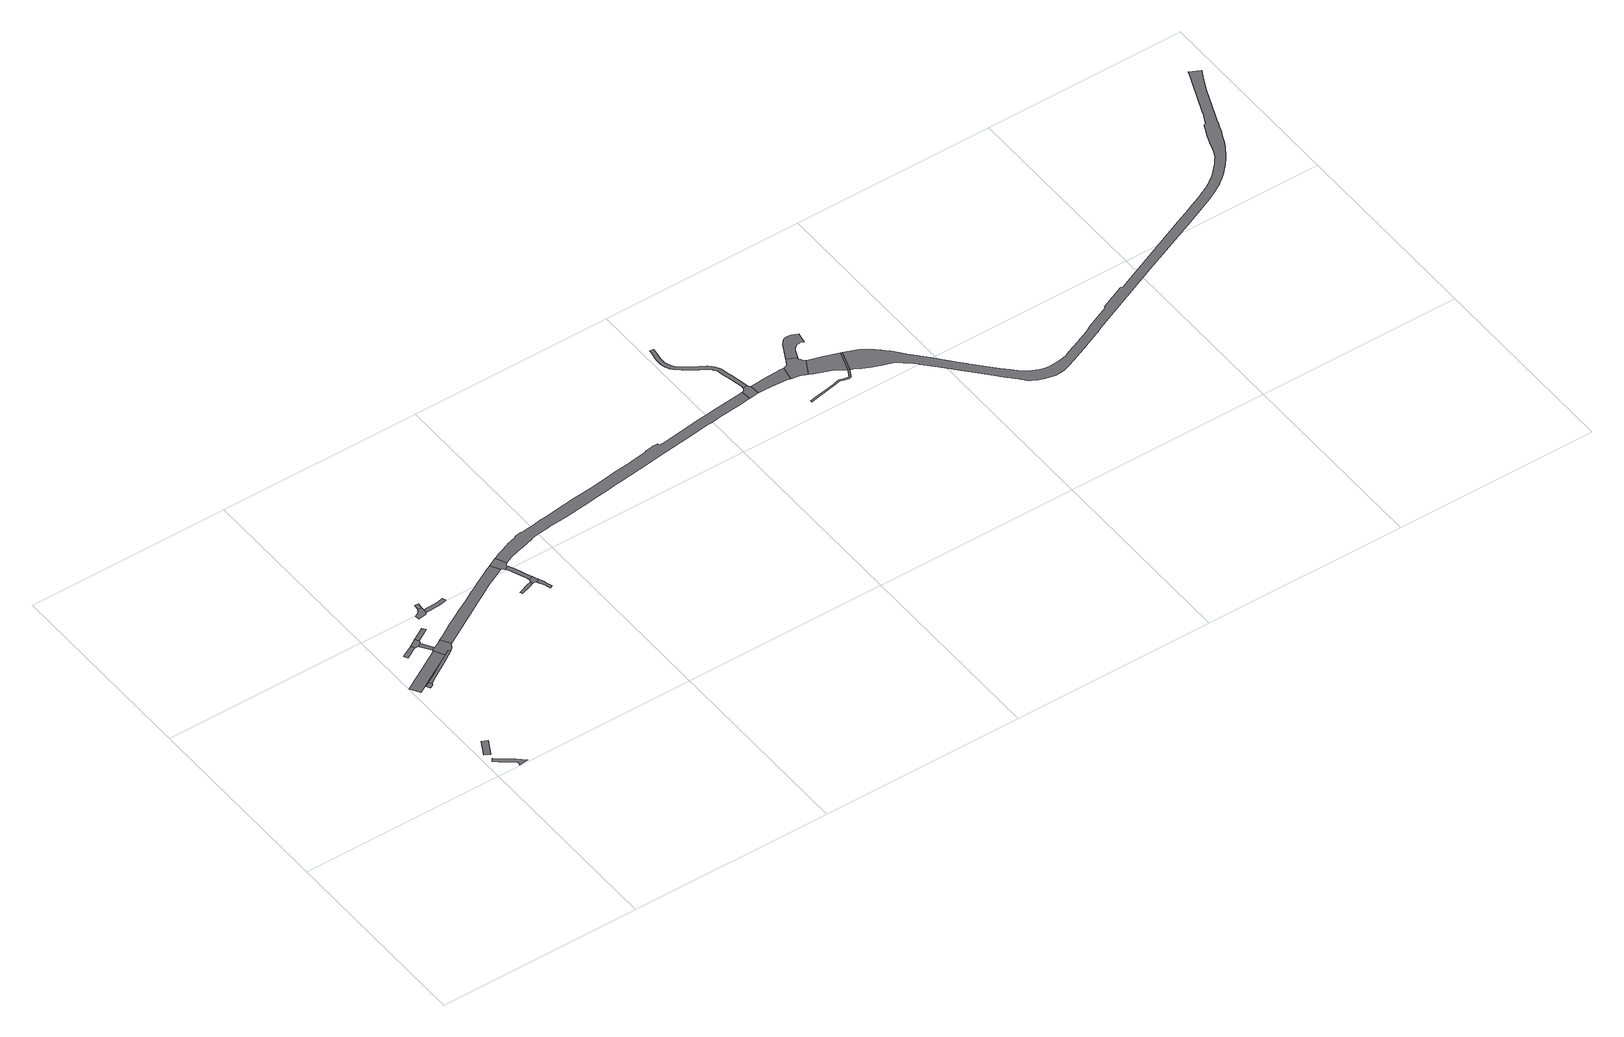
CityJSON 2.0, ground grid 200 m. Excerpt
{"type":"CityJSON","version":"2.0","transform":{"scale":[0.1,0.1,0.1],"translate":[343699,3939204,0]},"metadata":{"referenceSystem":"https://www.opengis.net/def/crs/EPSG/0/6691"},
"CityObjects":{
"road1":{"type":"Road","attributes":{"RoadStructureAttribute.sectionType":"1"},"geometry":[{"type":"MultiSurface","lod":"1","boundaries":[[[0,1,2,3]]]}]},
"road2":{"type":"Road","attributes":{"RoadStructureAttribute.sectionType":"1"},"geometry":[{"type":"MultiSurface","lod":"1","boundaries":[[[4,5,6,7,8,9,10,11,12,13,14,15]]]}]},
"road3":{"type":"Road","geometry":[{"type":"MultiSurface","lod":"1","boundaries":[[[16,17,18,19,20,21,22]]]}]},
"road4":{"type":"Road","attributes":{"function":"2","RoadStructureAttribute.sectionType":"1"},"geometry":[{"type":"MultiSurface","lod":"1","boundaries":[[[23,24,25,26,27,28]]]}]},
"road5":{"type":"Road","attributes":{"RoadStructureAttribute.sectionType":"1"},"geometry":[{"type":"MultiSurface","lod":"1","boundaries":[[[29,30,31,32,33,34,35,36]]]}]},
"road6":{"type":"Road","attributes":{"RoadStructureAttribute.sectionType":"1"},"geometry":[{"type":"MultiSurface","lod":"1","boundaries":[[[37,38,39,40,41,42,43,44,16,22]]]}]},
"road7":{"type":"Road","geometry":[{"type":"MultiSurface","lod":"1","boundaries":[[[45,46,36,35,47,48,49]]]}]},
"road8":{"type":"Road","attributes":{"RoadStructureAttribute.sectionType":"1"},"geometry":[{"type":"MultiSurface","lod":"1","boundaries":[[[48,50,51,52,53,49]]]}]},
"road9":{"type":"Road","geometry":[{"type":"MultiSurface","lod":"1","boundaries":[[[54,55,56,57,58,59,60,61,62,63,64,65,52,51,66,23,28,42,41]]]}]},
"road10":{"type":"Road","attributes":{"RoadStructureAttribute.sectionType":"1"},"geometry":[{"type":"MultiSurface","lod":"1","boundaries":[[[67,68,46,45]]]}]},
"road11":{"type":"Road","geometry":[{"type":"MultiSurface","lod":"1","boundaries":[[[69,70,71,72,73,74,75,76,77,78]]]}]},
"road12":{"type":"Road","attributes":{"RoadStructureAttribute.sectionType":"1"},"geometry":[{"type":"MultiSurface","lod":"1","boundaries":[[[79,80,69,78]]]}]},
"road13":{"type":"Road","attributes":{"RoadStructureAttribute.sectionType":"1"},"geometry":[{"type":"MultiSurface","lod":"1","boundaries":[[[76,81,82,83,84,85,86,87,77]]]}]},
"road14":{"type":"Road","attributes":{"function":"2","RoadStructureAttribute.sectionType":"1"},"geometry":[{"type":"MultiSurface","lod":"1","boundaries":[[[88,89,90,91,92,93,94,95,96,97,98,99,100,101,102,103,104,105,106,107,108,109,110,111,112,61,60]]]}]},
"road15":{"type":"Road","attributes":{"RoadStructureAttribute.sectionType":"1"},"geometry":[{"type":"MultiSurface","lod":"1","boundaries":[[[113,114,115,116,117,118,119,120]]]}]},
"road16":{"type":"Road","geometry":[{"type":"MultiSurface","lod":"1","boundaries":[[[121,122,123,124,125,126,127,128,99,98,129,130,131]]]}]},
"road17":{"type":"Road","attributes":{"RoadStructureAttribute.sectionType":"1"},"geometry":[{"type":"MultiSurface","lod":"1","boundaries":[[[132,133,134,135,136,137,138,139,121,131,140,141,142,143,144,145,146,147]]]}]},
"road18":{"type":"Road","geometry":[{"type":"MultiSurface","lod":"1","boundaries":[[[146,148,149,120,119,150,151,152,153,154,155,156,157,147]]]}]},
"road19":{"type":"Road","attributes":{"RoadStructureAttribute.sectionType":"1"},"geometry":[{"type":"MultiSurface","lod":"1","boundaries":[[[158,159,160,161,162,163,164,165,166,167,168,154,153]]]}]},
"road20":{"type":"Road","attributes":{"function":"2","RoadStructureAttribute.sectionType":"1"},"geometry":[{"type":"MultiSurface","lod":"1","boundaries":[[[169,170,171,172,173,174,175,176,177,178,179,180,181,182,183,184,185,186,187,188,189,190,191,192,193,194,195,196,197,198,199,200,201,202,203,204,205,206,207,208,209,210,211,126,125,212,213,214,215,216,217,218,219,220,221,222,223,224,225,226,227,228,229,230,231,232,233,234,235,236,237,238,239,240,241]]]}]},
"road21":{"type":"Road","attributes":{"RoadStructureAttribute.sectionType":"1"},"geometry":[{"type":"MultiSurface","lod":"1","boundaries":[[[242,243,244,245,246,247,248,249,250,251,252,253,254,255,256,257,258,259,260,261,262,263,264,265,266,267,268,269,270,271,272,273,274,275,276,277,278,279,280,281,282,283,284,285,286,287,288,289,290]]]}]},
"road22":{"type":"Road","geometry":[{"type":"MultiSurface","lod":"1","boundaries":[[[291,292,293,294,295,242,290,296,297,298,299,300,241,240,301]]]}]},
"road23":{"type":"Road","attributes":{"function":"2","RoadStructureAttribute.sectionType":"1"},"geometry":[{"type":"MultiSurface","lod":"1","boundaries":[[[302,303,304,305,306,307,308,309,310,311,312,313,314,315,291,301]]]}]},
"road24":{"type":"Road","geometry":[{"type":"MultiSurface","lod":"1","boundaries":[[[316,317,318,319,309,308,320,321,322,323,324,325,326,327,328,329]]]}]},
"road25":{"type":"Road","attributes":{"RoadStructureAttribute.sectionType":"1"},"geometry":[{"type":"MultiSurface","lod":"1","boundaries":[[[330,331,332,333,334,335,336,337,338,339,340,341,342,343,344,345,346,347,348,349,350,351,352,353,354,355,356,357,358,359,360,361,362,363,364,365]]]}]},
"road26":{"type":"Road","attributes":{"function":"2","RoadStructureAttribute.sectionType":"1"},"geometry":[{"type":"MultiSurface","lod":"1","boundaries":[[[366,367,368,325,324,369,370,371,372,365]]]}]},
"road27":{"type":"Road","attributes":{"RoadStructureAttribute.sectionType":"1"},"geometry":[{"type":"MultiSurface","lod":"1","boundaries":[[[328,373,374,375,376,377,378,379,380,381,382,383,384,385,386,387,388,389,390,391,392,329]]]}]},
"road28":{"type":"Road","geometry":[{"type":"MultiSurface","lod":"1","boundaries":[[[364,393,394,366,365]]]}]},
"road29":{"type":"Road","attributes":{"function":"2","RoadStructureAttribute.sectionType":"1"},"geometry":[{"type":"MultiSurface","lod":"1","boundaries":[[[395,396,397,398,399,400,401,402,403,404,405,406,407,408,409,410,411,412,413,414,415,416,417,418,419,420,421,422,423,424,425,426,427,428,429,430,431,432,433,434,435,436,437,438,439,440,441,442,443,444,445,446,447,448,449,450,451,452,453,454,455,456,457,458,459,460,461,462,463,464,465,466,467,468,469,470,471,472,473,474,475,476,477,478,479,480,481,482,483,484,485,486,393,364,487,488,489,490,491,492,493,494,495,496,497,498,499,500,501,502,503,504,505,506,507,508,509,510,511,512,513,514,515,516,517,518,519,520,521,522,523,524,525,526,527,528,529,530,531,532,533,534,535,536,537,538,539,540,541,542,543,544,545,546,547,548,549,550,551,552,553,554,555,556,557,558,559,560,561,562,563,564,565,566,567,568,569]]]}]}
},
"vertices":[
[105,253,0],[189,407,0],[132,429,0],[52,282,0],
[66,174,0],[74,169,0],[111,140,0],[221,60,0],[235,39,0],[238,24,0],[236,15,0],[233,7,0],[321,14,0],[244,86,0],[135,169,0],[86,207,0],
[190,1274,0],[159,1255,0],[144,1246,0],[166,1209,0],[199,1228,0],[199,1236,0],[206,1248,0],
[446,1561,0],[159,1395,0],[8,1306,0],[64,1211,0],[214,1300,0],[501,1467,0],
[303,1711,0],[220,1665,0],[202,1655,0],[221,1620,0],[240,1630,0],[322,1676,0],[342,1686,0],[323,1721,0],
[231,1266,0],[270,1293,0],[456,1407,0],[465,1413,0],[564,1475,0],[550,1496,0],[452,1434,0],[258,1315,0],
[418,1734,0],[397,1768,0],[372,1683,0],[374,1682,0],[408,1705,0],
[403,1640,0],[442,1578,0],[478,1596,0],[437,1662,0],
[579,1488,0],[587,1496,0],[595,1507,0],[602,1516,0],[608,1528,0],[615,1539,0],[623,1547,0],[569,1640,0],[542,1624,0],[493,1594,0],[489,1592,0],[484,1592,0],[444,1569,0],
[547,1812,0],[524,1846,0],
[636,2060,0],[611,2019,0],[570,1993,0],[577,1953,0],[653,1966,0],[661,1967,0],[662,1980,0],[670,1980,0],[669,2019,0],[669,2049,0],
[680,2101,0],[640,2106,0],
[723,1982,0],[837,1987,0],[891,2003,0],[887,2017,0],[886,2022,0],[880,2042,0],[830,2026,0],
[635,1555,0],[796,1649,0],[904,1713,0],[956,1742,0],[1078,1813,0],[1164,1864,0],[1232,1901,0],[1275,1926,0],[1312,1947,0],[1374,1977,0],[1490,2037,0],[1441,2129,0],[1400,2107,0],[1328,2068,0],[1226,2016,0],[1182,1990,0],[1114,1952,0],[1026,1901,0],[898,1832,0],[852,1806,0],[817,1786,0],[741,1742,0],[636,1678,0],[601,1658,0],[600,1657,0],
[1594,1764,0],[1570,1754,0],[1462,1716,0],[1470,1690,0],[1579,1728,0],[1601,1737,0],[1613,1742,0],[1603,1768,0],
[1559,2037,0],[1556,2046,0],[1556,2053,0],[1562,2062,0],[1576,2073,0],[1531,2173,0],[1497,2158,0],[1481,2150,0],[1503,2039,0],[1514,2031,0],[1523,2016,0],
[1651,1822,0],[1644,1840,0],[1625,1888,0],[1610,1927,0],[1592,1972,0],[1583,1992,0],[1570,2018,0],[1565,2027,0],[1528,2007,0],[1547,1971,0],[1556,1955,0],[1586,1879,0],[1608,1823,0],[1612,1811,0],[1616,1796,0],[1655,1812,0],
[1616,1786,0],[1611,1775,0],[1618,1744,0],[1629,1746,0],[1639,1745,0],[1646,1739,0],[1682,1753,0],[1679,1759,0],[1676,1766,0],[1668,1783,0],
[1658,1717,0],[1679,1675,0],[1686,1661,0],[1691,1645,0],[1704,1608,0],[1731,1621,0],[1719,1651,0],[1713,1669,0],[1708,1685,0],[1703,1703,0],[1687,1737,0],
[4309,2585,0],[4070,2558,0],[4017,2552,0],[3972,2546,0],[3944,2543,0],[3705,2512,0],[3620,2501,0],[3513,2485,0],[3483,2482,0],[3476,2481,0],[3470,2484,0],[3466,2488,0],[3465,2494,0],[3466,2503,0],[3421,2507,0],[3412,2505,0],[3343,2496,0],[3334,2495,0],[3325,2484,0],[3172,2464,0],[3154,2459,0],[2944,2435,0],[2920,2432,0],[2764,2410,0],[2722,2404,0],[2510,2383,0],[2296,2352,0],[2174,2337,0],[2106,2328,0],[2035,2318,0],[1945,2306,0],[1901,2299,0],[1894,2301,0],[1890,2308,0],[1823,2292,0],[1820,2285,0],[1773,2272,0],[1763,2269,0],[1721,2256,0],[1707,2249,0],[1622,2215,0],[1586,2199,0],[1571,2192,0],[1610,2090,0],[1655,2105,0],[1733,2131,0],[1799,2149,0],[1865,2165,0],[1910,2183,0],[1928,2190,0],[1960,2197,0],[1985,2201,0],[2120,2219,0],[2132,2220,0],[2312,2233,0],[2522,2260,0],[2549,2264,0],[2689,2282,0],[2737,2288,0],[2797,2295,0],[2898,2308,0],[2935,2313,0],[3167,2343,0],[3457,2383,0],[3716,2419,0],[3955,2447,0],[3985,2451,0],[4030,2456,0],[4081,2463,0],[4320,2489,0],[4425,2501,0],[4426,2501,0],[4415,2597,0],
[4498,2646,0],[4493,2670,0],[4460,2824,0],[4455,2846,0],[4449,2874,0],[4436,2934,0],[4424,2961,0],[4408,2988,0],[4393,3007,0],[4364,3032,0],[4305,3069,0],[4213,3126,0],[4184,3148,0],[4135,3190,0],[4121,3209,0],[4111,3227,0],[4100,3248,0],[4096,3261,0],[4094,3269,0],[4092,3280,0],[4090,3300,0],[4091,3323,0],[4092,3340,0],[4095,3358,0],[4111,3462,0],[4074,3466,0],[4065,3408,0],[4059,3391,0],[4052,3344,0],[4050,3300,0],[4052,3275,0],[4057,3251,0],[4063,3233,0],[4087,3187,0],[4106,3162,0],[4158,3118,0],[4191,3093,0],[4249,3053,0],[4283,3032,0],[4339,2997,0],[4360,2979,0],[4371,2966,0],[4377,2958,0],[4389,2943,0],[4397,2922,0],[4410,2865,0],[4421,2816,0],[4453,2666,0],[4452,2636,0],
[4519,2614,0],[4514,2614,0],[4509,2616,0],[4505,2623,0],[4500,2632,0],[4450,2625,0],[4444,2614,0],[4441,2611,0],[4435,2604,0],[4429,2602,0],[4523,2512,0],
[4584,2513,0],[4663,2513,0],[4744,2507,0],[4769,2504,0],[4811,2499,0],[4825,2497,0],[4849,2492,0],[4875,2630,0],[4831,2633,0],[4800,2631,0],[4698,2627,0],[4662,2624,0],[4584,2616,0],[4520,2614,0],
[4942,2692,0],[4918,2651,0],[4907,2639,0],[4888,2633,0],[4863,2489,0],[4912,2481,0],[4958,2468,0],[4978,2459,0],[5000,2447,0],[5080,2598,0],[5066,2610,0],[5042,2652,0],[5044,2665,0],[4953,2713,0],
[5296,2280,0],[5294,2276,0],[5282,2254,0],[5273,2236,0],[5267,2227,0],[5262,2223,0],[5252,2223,0],[5221,2229,0],[5197,2235,0],[5183,2239,0],[5170,2240,0],[5142,2236,0],[5111,2228,0],[5079,2222,0],[5044,2215,0],[5002,2206,0],[4951,2196,0],[4859,2178,0],[4829,2173,0],[4833,2156,0],[4837,2157,0],[5056,2202,0],[5128,2217,0],[5163,2224,0],[5173,2226,0],[5185,2224,0],[5195,2221,0],[5244,2206,0],[5256,2204,0],[5265,2206,0],[5274,2210,0],[5280,2216,0],[5288,2229,0],[5315,2280,0],[5321,2293,0],[5307,2301,0],
[5374,2502,0],[5229,2551,0],[5129,2583,0],[5035,2429,0],[5172,2380,0],[5194,2370,0],[5296,2306,0],
[5066,2719,0],[5080,2749,0],[5091,2769,0],[5112,2786,0],[5130,2795,0],[5146,2802,0],[5165,2806,0],[5180,2804,0],[5188,2801,0],[5201,2791,0],[5220,2896,0],[5167,2922,0],[5137,2927,0],[5113,2928,0],[5087,2921,0],[5068,2908,0],[5057,2897,0],[5040,2875,0],[5026,2848,0],[5012,2824,0],
[5391,2496,0],[5385,2498,0],
[9775,3565,0],[9773,3561,0],[9739,3475,0],[9732,3456,0],[9720,3427,0],[9591,3104,0],[9576,3065,0],[9571,3055,0],[9527,2964,0],[9522,2963,0],[9514,2960,0],[9504,2954,0],[9489,2919,0],[9452,2838,0],[9427,2778,0],[9415,2741,0],[9396,2681,0],[9385,2650,0],[9369,2613,0],[9352,2584,0],[9351,2583,0],[9335,2564,0],[9319,2545,0],[9303,2525,0],[9283,2503,0],[9263,2481,0],[9243,2460,0],[9223,2440,0],[9206,2425,0],[9189,2410,0],[9171,2396,0],[9153,2383,0],[9134,2370,0],[9115,2357,0],[9096,2345,0],[9076,2333,0],[9056,2322,0],[9036,2311,0],[9015,2301,0],[8994,2290,0],[8949,2268,0],[8903,2248,0],[8856,2227,0],[8759,2182,0],[8756,2181,0],[8643,2131,0],[8075,1881,0],[8074,1882,0],[8074,1881,0],[7789,1755,0],[7777,1763,0],[7530,1654,0],[7529,1640,0],[7360,1566,0],[7291,1531,0],[7229,1499,0],[7089,1435,0],[6958,1379,0],[6939,1372,0],[6909,1360,0],[6860,1345,0],[6836,1339,0],[6790,1334,0],[6752,1334,0],[6725,1334,0],[6672,1341,0],[6634,1352,0],[6573,1378,0],[6531,1402,0],[6505,1423,0],[6504,1423,0],[6493,1432,0],[6427,1500,0],[6365,1560,0],[6183,1760,0],[6172,1771,0],[6131,1818,0],[6129,1821,0],[5961,2012,0],[5842,2143,0],[5836,2152,0],[5780,2219,0],[5730,2275,0],[5717,2288,0],[5678,2330,0],[5635,2369,0],[5583,2407,0],[5557,2425,0],[5533,2439,0],[5506,2453,0],[5481,2465,0],[5436,2481,0],[5324,2292,0],[5337,2285,0],[5341,2283,0],[5348,2279,0],[5410,2244,0],[5475,2212,0],[5570,2177,0],[5661,2145,0],[5709,2117,0],[5742,2090,0],[5766,2072,0],[5776,2062,0],[5834,2004,0],[5843,1996,0],[5933,1900,0],[6105,1707,0],[6125,1685,0],[6127,1683,0],[6129,1680,0],[6296,1497,0],[6312,1480,0],[6355,1435,0],[6357,1433,0],[6423,1359,0],[6470,1306,0],[6500,1283,0],[6544,1255,0],[6589,1239,0],[6639,1226,0],[6701,1214,0],[6750,1214,0],[6794,1220,0],[6859,1240,0],[6934,1272,0],[7124,1355,0],[7270,1420,0],[7297,1434,0],[7323,1447,0],[7390,1480,0],[8110,1799,0],[8672,2047,0],[8912,2153,0],[8940,2165,0],[8987,2187,0],[9034,2209,0],[9056,2221,0],[9078,2232,0],[9085,2236,0],[9099,2243,0],[9121,2256,0],[9142,2268,0],[9163,2281,0],[9185,2295,0],[9205,2310,0],[9226,2325,0],[9246,2341,0],[9265,2357,0],[9284,2374,0],[9307,2396,0],[9329,2420,0],[9350,2443,0],[9371,2467,0],[9388,2486,0],[9405,2507,0],[9422,2528,0],[9438,2549,0],[9457,2577,0],[9475,2606,0],[9492,2635,0],[9509,2664,0],[9525,2696,0],[9541,2729,0],[9555,2762,0],[9569,2794,0],[9586,2833,0],[9601,2872,0],[9617,2910,0],[9632,2949,0],[9653,3002,0],[9771,3299,0],[9825,3410,0],[9834,3428,0],[9877,3515,0]
]}
